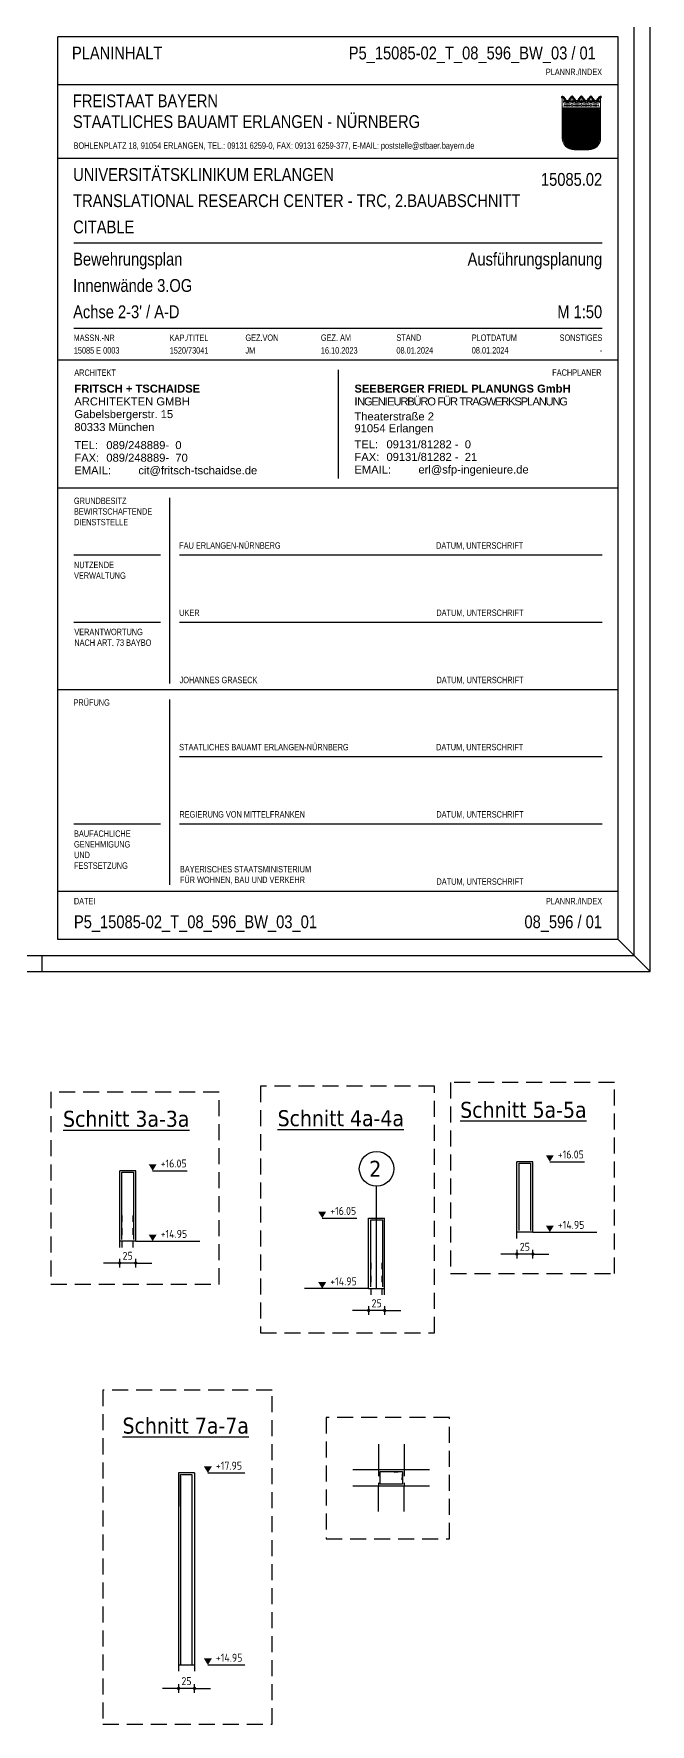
# Model space of a CAD drawing. Extents: x 0 to 76.6, y -11.8 to 29.7.
# Drawn here: x 49.82 to 59.45, y -11.76 to 14.65 of the extents above; entities that cross this region are included whole.
import ezdxf
from ezdxf.enums import TextEntityAlignment as Align

# ---------------------------------------------------------------- set-up
doc = ezdxf.new("R2010")
doc.units = 0
doc.header["$LTSCALE"] = 0.5
doc.header["$PDMODE"] = 35
doc.header["$PDSIZE"] = 0.15
for name, pattern in [('AUSGEZOGEN', [1000.01, 1000, 0.01]), ('HIDDEN2', [0.187, 0.125, -0.062]), ('STRICHLINIE', [0.75, 0.5, -0.25])]:
    doc.linetypes.add(name, pattern=pattern)
for name, color, linetype in [('40 A Plankopf Text F+T', 7, 'Continuous'), ('ACHSEN', 7, 'Continuous'), ('AFU', 7, 'Continuous'), ('BET-ANS', 7, 'Continuous'), ('BETON', 7, 'Continuous'), ('DETAIL', 7, 'Continuous'), ('DRUEBER', 7, 'Continuous'), ('HILFE', 7, 'Continuous'), ('koten', 7, 'Continuous'), ('MASSE', 7, 'Continuous'), ('OBJEKT', 7, 'Continuous'), ('RAHMEN', 7, 'Continuous'), ('RND', 7, 'Continuous'), ('SFP_Achsen', 7, 'Continuous'), ('TEXT', 7, 'Continuous')]:
    doc.layers.add(name, color=color, linetype=linetype)
doc.layers.add('NOPLOT', color=7, linetype='Continuous', plot=False)
doc.styles.add('ERSTELLTER_STIL_3', font='arial.ttf')
doc.styles.add('ERSTELLTER_STIL_4', font='arialbd.ttf')
doc.styles.add('helv', font='tahoma.ttf')
doc.styles.add('plankopf_ArialN', font='ARIALN.TTF')
doc.styles.add('txt', font='isocp.shx')
doc.linetypes.add('AFU_50K', pattern='A,0.15,["/",Standard,S=0.2,R=0,X=-0.01,Y=-0.1],0.07,["/",Standard,S=0.2,R=0,X=-0.01,Y=-0.1],0.15', length=0.37)
doc.dimstyles.new('DOT_I', dxfattribs={"dimscale": 0.5, "dimtxt": 0.25, "dimasz": 0.25, "dimexe": 0.1, "dimexo": 0.3, "dimgap": 0.1, "dimtad": 1, "dimdec": 3, "dimzin": 3, "dimtxsty": 'txt', "dimblk": 'DOT', "dimblk1": 'DOT', "dimblk2": 'DOT', "dimsah": 1, "dimcen": 0.1, "dimse1": 1, "dimse2": 1, "dimazin": 0, "dimtfac": 1, "dimtdec": 4, "dimtix": 1, "dimtmove": 2, "dimatfit": 3, "dimfxl": 0, "dimtvp": 1, "dimtolj": 1, "dimtzin": 0, "dimarcsym": 0})
pattern_1 = [(0, (-322.07857, -163.97815), (8e-17, 0.254), [])]

# ---------------------------------------------------------------- blocks, each defined once
blk = doc.blocks.new('Bundeslandwappen')
at = {"lineweight": 9, "true_color": 0xffffff}
for points in [[(-5.75, 16.5), (-5.98, 16.5), (-5.98, 16.29), (-5.75, 16.29)], [(-2.82, 16.5), (-3.05, 16.5), (-3.05, 16.29), (-2.82, 16.29)], [(0.11, 16.5), (-0.11, 16.5), (-0.11, 16.29), (0.11, 16.29)], [(3.05, 16.5), (2.82, 16.5), (2.82, 16.29), (3.05, 16.29)], [(5.98, 16.5), (5.75, 16.5), (5.75, 16.29), (5.98, 16.29)], [(-5.09, 15.68), (-5.31, 15.68), (-5.31, 15.47), (-5.09, 15.47)], [(-3.49, 15.68), (-3.71, 15.68), (-3.71, 15.47), (-3.49, 15.47)], [(-2.15, 15.68), (-2.38, 15.68), (-2.38, 15.47), (-2.15, 15.47)], [(-0.56, 15.68), (-0.78, 15.68), (-0.78, 15.47), (-0.56, 15.47)], [(0.78, 15.68), (0.56, 15.68), (0.56, 15.47), (0.78, 15.47)], [(2.38, 15.68), (2.15, 15.68), (2.15, 15.47), (2.38, 15.47)], [(3.71, 15.68), (3.49, 15.68), (3.49, 15.47), (3.71, 15.47)], [(5.31, 15.68), (5.09, 15.68), (5.09, 15.47), (5.31, 15.47)]]:
    blk.add_hatch(color=7, dxfattribs=at).paths.add_polyline_path(points)
at = {"true_color": 0xffffff}
for points in [[(-5.34, 12.59), (-5.7, 12.59), (-5.7, 12.19), (-5.07, 11.96)], [(-1.42, 10.67), (-5.07, 11.96), (-3.57, 8.42), (0.08, 7.13)], [(0.86, 12.59), (-2.24, 12.59), (-1.42, 10.67), (2.23, 9.38)], [(3.96, 12.59), (1.66, 12.59), (4.37, 11.63)], [(5.7, 11.16), (4.37, 11.63), (5.7, 8.5)], [(-3.57, 8.42), (-5.7, 9.18), (-5.7, 6.17), (-2.07, 4.88)], [(-5.7, 6.14), (-5.7, 3.7, 0.041392), (-5.65, 3.14), (-4.21, 2.63)], [(3.73, 5.84), (0.08, 7.13), (1.58, 3.59), (5.23, 2.29)], [(5.7, 8.15), (2.23, 9.38), (3.73, 5.84), (5.7, 5.14)], [(-0.56, 1.34), (-4.21, 2.63), (-3.29, 0.45, 0.073774), (-2.3, 0.3), (-0.12, 0.3)], [(1.58, 3.59), (-2.07, 4.88), (-0.56, 1.34), (2.36, 0.3, 0.043654), (2.95, 0.36)]]:
    blk.add_hatch(color=7, dxfattribs=at).paths.add_polyline_path(points)
at = {"lineweight": 9}
h = blk.add_hatch(dxfattribs=at)
h.set_pattern_fill('ANSI31', color=256, scale=0.08, angle=315, style=0)
h.set_pattern_definition(pattern_1)
h.paths.add_polyline_path([(-5.07, 11.96), (-5.7, 12.19), (-5.7, 9.18), (-3.57, 8.42)])
h = blk.add_hatch(dxfattribs=at)
h.set_pattern_fill('ANSI31', color=256, scale=0.08, angle=315, style=0)
h.set_pattern_definition(pattern_1)
h.paths.add_polyline_path([(-2.24, 12.59), (-5.34, 12.59), (-5.07, 11.96), (-1.42, 10.67)])
h = blk.add_hatch(dxfattribs=at)
h.set_pattern_fill('ANSI31', color=256, scale=0.08, angle=315, style=0)
h.set_pattern_definition(pattern_1)
h.paths.add_polyline_path([(2.23, 9.38), (-1.42, 10.67), (0.08, 7.13), (3.73, 5.84)])
h = blk.add_hatch(dxfattribs=at)
h.set_pattern_fill('ANSI31', color=256, scale=0.08, angle=315, style=0)
h.set_pattern_definition(pattern_1)
h.paths.add_polyline_path([(4.37, 11.63), (1.66, 12.59), (0.86, 12.59), (2.23, 9.38), (5.7, 8.15), (5.7, 8.5)])
h = blk.add_hatch(dxfattribs=at)
h.set_pattern_fill('ANSI31', color=256, scale=0.08, angle=315, style=0)
h.set_pattern_definition(pattern_1)
h.paths.add_polyline_path([(5.7, 12.59), (3.96, 12.59), (4.37, 11.63), (5.7, 11.16)])
h = blk.add_hatch(dxfattribs=at)
h.set_pattern_fill('ANSI31', color=256, scale=0.08, angle=315, style=0)
h.set_pattern_definition(pattern_1)
h.paths.add_polyline_path([(-2.07, 4.88), (-5.7, 6.17), (-5.7, 6.14), (-4.21, 2.63), (-0.56, 1.34)])
h = blk.add_hatch(dxfattribs=at)
h.set_pattern_fill('ANSI31', color=256, scale=0.08, angle=315, style=0)
h.set_pattern_definition(pattern_1)
h.paths.add_polyline_path([(0.08, 7.13), (-3.57, 8.42), (-2.07, 4.88), (1.58, 3.59)])
h = blk.add_hatch(dxfattribs=at)
h.set_pattern_fill('ANSI31', color=256, scale=0.08, angle=315, style=0)
h.set_pattern_definition(pattern_1)
h.paths.add_polyline_path([(5.7, 5.14), (3.73, 5.84), (5.23, 2.29), (5.37, 2.24, 0.111178), (5.7, 3.7)])
h = blk.add_hatch(dxfattribs=at)
h.set_pattern_fill('ANSI31', color=256, scale=0.08, angle=315, style=0)
h.set_pattern_definition(pattern_1)
h.paths.add_polyline_path([(-4.21, 2.63), (-5.65, 3.14, 0.285055), (-3.29, 0.45)])
h = blk.add_hatch(dxfattribs=at)
h.set_pattern_fill('ANSI31', color=256, scale=0.08, angle=315, style=0)
h.set_pattern_definition(pattern_1)
h.paths.add_polyline_path([(-0.56, 1.34), (-0.12, 0.3), (2.3, 0.3, 0.004354), (2.36, 0.3)])
h = blk.add_hatch(dxfattribs=at)
h.set_pattern_fill('ANSI31', color=256, scale=0.08, angle=315, style=0)
h.set_pattern_definition(pattern_1)
h.paths.add_polyline_path([(5.31, 2.11), (5.23, 2.29), (1.58, 3.59), (2.95, 0.36, 0.22704)])
for p, q in [((-6, 16.1), (-6, 3.7)), ((-5.61, 16.59), (-5.62, 16.68)), ((-3.19, 16.59), (-3.18, 16.67)), ((-2.68, 16.59), (-2.69, 16.67)), ((-0.25, 16.59), (-0.24, 16.67)), ((0.25, 16.59), (0.24, 16.67)), ((2.68, 16.59), (2.69, 16.67)), ((3.19, 16.59), (3.18, 16.67)), ((5.61, 16.59), (5.62, 16.68)), ((6, 3.7), (6, 16.1)), ((-6, 13.29), (6, 13.29)), ((-6, 12.94), (6, 12.94)), ((-5.7, 12.59), (-5.7, 3.7)), ((-5.7, 12.59), (5.7, 12.59)), ((-5.7, 12.19), (5.7, 8.15)), ((-5.64, 14.97), (-5.64, 15.18)), ((-5.34, 12.59), (-0.12, 0.3)), ((-5.33, 15.19), (-5.33, 15.05)), ((-4.68, 14.54), (-5.26, 14.54)), ((-4.12, 14.54), (-3.54, 14.54)), ((-3.47, 15.19), (-3.47, 15.05)), ((-3.36, 13.9), (-2.93, 14.17)), ((-2.93, 13.63), (-3.36, 13.9)), ((-3.16, 14.97), (-3.16, 15.18)), ((-2.93, 15.58), (-2.93, 14.47)), ((-2.93, 14.17), (-2.5, 13.9)), ((-2.5, 13.9), (-2.93, 13.63)), ((-2.71, 14.97), (-2.71, 15.18)), ((-2.4, 15.19), (-2.4, 15.05)), ((-1.74, 14.54), (-2.32, 14.54)), ((-2.24, 12.59), (2.95, 0.36)), ((-1.19, 14.54), (-0.61, 14.54)), ((-0.54, 15.19), (-0.54, 15.05)), ((0, 14.17), (-0.43, 13.9)), ((-0.43, 13.9), (0, 13.63)), ((-0.22, 14.97), (-0.22, 15.18)), ((0, 15.58), (0, 14.47)), ((0.43, 13.9), (0, 14.17)), ((0, 13.63), (0.43, 13.9)), ((0.22, 14.97), (0.22, 15.18)), ((0.54, 15.19), (0.54, 15.05)), ((1.19, 14.54), (0.61, 14.54)), ((0.86, 12.59), (5.31, 2.11)), ((1.66, 12.59), (5.7, 11.16)), ((1.74, 14.54), (2.32, 14.54)), ((2.4, 15.19), (2.4, 15.05)), ((2.93, 14.17), (2.5, 13.9)), ((2.5, 13.9), (2.93, 13.63)), ((2.71, 14.97), (2.71, 15.18)), ((2.93, 15.58), (2.93, 14.47)), ((3.36, 13.9), (2.93, 14.17)), ((2.93, 13.63), (3.36, 13.9)), ((3.16, 14.97), (3.16, 15.18)), ((3.47, 15.19), (3.47, 15.05)), ((4.12, 14.54), (3.54, 14.54)), ((3.96, 12.59), (5.7, 8.5)), ((4.68, 14.54), (5.26, 14.54)), ((5.33, 15.19), (5.33, 15.05)), ((5.64, 14.97), (5.64, 15.18)), ((5.7, 3.7), (5.7, 12.59)), ((-5.7, 9.18), (5.7, 5.14)), ((-5.7, 6.17), (5.37, 2.24)), ((-5.7, 6.14), (-3.29, 0.45)), ((-5.66, 3.14), (2.36, 0.3)), ((-2.3, 0.3), (2.3, 0.3)), ((-2.3, 0), (2.3, 0))]:
    blk.add_line(p, q, dxfattribs=at)
for points in [[(-5.75, 16.29), (-5.98, 16.29), (-5.98, 16.5), (-5.75, 16.5)], [(-2.82, 16.29), (-3.05, 16.29), (-3.05, 16.5), (-2.82, 16.5)], [(0.11, 16.29), (-0.11, 16.29), (-0.11, 16.5), (0.11, 16.5)], [(3.05, 16.29), (2.82, 16.29), (2.82, 16.5), (3.05, 16.5)], [(5.75, 16.29), (5.98, 16.29), (5.98, 16.5), (5.75, 16.5)], [(-5.09, 15.47), (-5.31, 15.47), (-5.31, 15.68), (-5.09, 15.68)], [(-4.07, 13.71), (-4.83, 13.71), (-4.83, 14.1), (-4.07, 14.1)], [(-3.71, 15.47), (-3.49, 15.47), (-3.49, 15.68), (-3.71, 15.68)], [(-2.15, 15.47), (-2.38, 15.47), (-2.38, 15.68), (-2.15, 15.68)], [(-1.8, 13.71), (-1.04, 13.71), (-1.04, 14.1), (-1.8, 14.1)], [(-0.78, 15.47), (-0.56, 15.47), (-0.56, 15.68), (-0.78, 15.68)], [(0.78, 15.47), (0.56, 15.47), (0.56, 15.68), (0.78, 15.68)], [(1.8, 13.71), (1.04, 13.71), (1.04, 14.1), (1.8, 14.1)], [(2.15, 15.47), (2.38, 15.47), (2.38, 15.68), (2.15, 15.68)], [(3.71, 15.47), (3.49, 15.47), (3.49, 15.68), (3.71, 15.68)], [(4.07, 13.71), (4.83, 13.71), (4.83, 14.1), (4.07, 14.1)], [(5.09, 15.47), (5.31, 15.47), (5.31, 15.68), (5.09, 15.68)]]:
    blk.add_lwpolyline(points, close=True, dxfattribs=at)
for centre in [(-5.28, 13.9), (-3.71, 13.9), (-2.2, 13.9), (-0.68, 13.9), (0.68, 13.9), (2.2, 13.9), (3.71, 13.9), (5.28, 13.9)]:
    blk.add_circle(centre, 0.123, dxfattribs=at)
for centre, radius, start, end in [((-5.89, 16.45), 0.362, 44.6681, 253.1183), ((-5.67, 16.67), 0.05, 6.6615, 44.6681), ((-5.56, 16.59), 0.05, 186.6615, 265.6209), ((-5.42, 15.99), 0.179, 74.7883, 15.1356), ((-5.59, 16.26), 0.281, 346.0232, 85.6209), ((-5.36, 16.21), 0.05, 254.7883, 346.0232), ((-5.2, 16.05), 0.05, 93.0633, 195.1356), ((-5.19, 15.87), 0.224, 350.9542, 93.0633), ((-3.61, 15.87), 0.224, 86.9367, 189.0458), ((-3.6, 16.05), 0.05, 344.8644, 86.9367), ((-3.38, 15.99), 0.179, 164.8644, 105.2117), ((-3.21, 16.26), 0.281, 94.3791, 193.9768), ((-3.44, 16.21), 0.05, 193.9768, 285.2117), ((-3.24, 16.59), 0.05, 274.3791, 353.3385), ((-3.13, 16.67), 0.05, 155.2288, 173.3385), ((-2.93, 16.58), 0.264, 24.0166, 155.3409), ((-2.74, 16.66), 0.05, 6.6615, 24.0166), ((-2.63, 16.59), 0.05, 186.6615, 265.6209), ((-2.49, 15.99), 0.179, 74.7883, 15.1356), ((-2.65, 16.26), 0.281, 346.0232, 85.6209), ((-2.43, 16.21), 0.05, 254.7883, 346.0232), ((-2.27, 16.05), 0.05, 93.0633, 195.1356), ((-2.26, 15.87), 0.224, 350.9542, 93.0633), ((-0.67, 15.87), 0.224, 86.9367, 189.0458), ((-0.66, 16.05), 0.05, 344.8644, 86.9367), ((-0.44, 15.99), 0.179, 164.8644, 105.2117), ((-0.28, 16.26), 0.281, 94.3791, 193.9768), ((-0.5, 16.21), 0.05, 193.9768, 285.2117), ((-0.3, 16.59), 0.05, 274.3791, 353.3385), ((0, 16.58), 0.264, 24.0166, 155.3409), ((-0.19, 16.67), 0.05, 155.2288, 173.3385), ((0.19, 16.66), 0.05, 6.6615, 24.0166), ((0.3, 16.59), 0.05, 186.6615, 265.6209), ((0.44, 15.99), 0.179, 74.7883, 15.1356), ((0.28, 16.26), 0.281, 346.0232, 85.6209), ((0.5, 16.21), 0.05, 254.7883, 346.0232), ((0.66, 16.05), 0.05, 93.0633, 195.1356), ((0.67, 15.87), 0.224, 350.9542, 93.0633), ((2.26, 15.87), 0.224, 86.9367, 189.0458), ((2.27, 16.05), 0.05, 344.8644, 86.9367), ((2.49, 15.99), 0.179, 164.8644, 105.2117), ((2.65, 16.26), 0.281, 94.3791, 193.9768), ((2.43, 16.21), 0.05, 193.9768, 285.2117), ((2.63, 16.59), 0.05, 274.3791, 353.3385), ((2.93, 16.58), 0.264, 24.0166, 155.3409), ((2.74, 16.67), 0.05, 155.2288, 173.3385), ((3.13, 16.66), 0.05, 6.6615, 24.0166), ((3.24, 16.59), 0.05, 186.6615, 265.6209), ((3.38, 15.99), 0.179, 74.7883, 15.1356), ((3.21, 16.26), 0.281, 346.0232, 85.6209), ((3.44, 16.21), 0.05, 254.7883, 346.0232), ((3.6, 16.05), 0.05, 93.0633, 195.1356), ((3.61, 15.87), 0.224, 350.9542, 93.0633), ((5.19, 15.87), 0.224, 86.9367, 189.0458), ((5.2, 16.05), 0.05, 344.8644, 86.9367), ((5.42, 15.99), 0.179, 164.8644, 105.2117), ((5.59, 16.26), 0.281, 94.3791, 193.9768), ((5.36, 16.21), 0.05, 193.9768, 285.2117), ((5.56, 16.59), 0.05, 274.3791, 353.3385), ((5.67, 16.67), 0.05, 135.3319, 173.3385), ((5.89, 16.45), 0.362, 286.8817, 135.3319), ((-5.49, 15.18), 0.157, 3.2756, 179.5521), ((-5.19, 14.99), 0.453, 182.8328, 261.3043), ((-5.26, 15.23), 0.191, 249.6358, 3.0857), ((-5.02, 15.24), 0.05, 82.9467, 183.0857), ((-4.99, 15.54), 0.249, 262.9467, 77.8855), ((-4.92, 15.83), 0.05, 170.9542, 257.8855), ((-4.62, 14.89), 0.224, 71.4, 0), ((-4.71, 14.85), 0.312, 275.9649, 353.9773), ((-4.4, 15.24), 0.208, 317.0775, 222.9225), ((-4.18, 14.89), 0.224, 180, 108.6), ((-4.09, 14.85), 0.312, 186.0227, 264.0351), ((-3.81, 15.54), 0.249, 102.1145, 277.0533), ((-3.88, 15.83), 0.05, 282.1145, 9.0458), ((-3.78, 15.24), 0.05, 356.9143, 97.0533), ((-3.54, 15.23), 0.191, 176.9143, 290.3642), ((-3.61, 14.99), 0.453, 278.6957, 357.1672), ((-3.31, 15.18), 0.157, 0.4479, 176.7244), ((-2.55, 15.18), 0.157, 3.2756, 179.5521), ((-2.26, 14.99), 0.453, 182.8328, 261.3043), ((-2.33, 15.23), 0.191, 249.6358, 3.0857), ((-2.09, 15.24), 0.05, 82.9467, 183.0857), ((-2.05, 15.54), 0.249, 262.9467, 77.8855), ((-1.99, 15.83), 0.05, 170.9542, 257.8855), ((-1.69, 14.89), 0.224, 71.4, 0), ((-1.78, 14.85), 0.312, 275.9649, 353.9773), ((-1.47, 15.24), 0.208, 317.0775, 222.9225), ((-1.24, 14.89), 0.224, 180, 108.6), ((-1.16, 14.85), 0.312, 186.0227, 264.0351), ((-0.88, 15.54), 0.249, 102.1145, 277.0533), ((-0.94, 15.83), 0.05, 282.1145, 9.0458), ((-0.84, 15.24), 0.05, 356.9143, 97.0533), ((-0.6, 15.23), 0.191, 176.9143, 290.3642), ((-0.68, 14.99), 0.453, 278.6957, 357.1672), ((-0.38, 15.18), 0.157, 0.4479, 176.7244), ((0.38, 15.18), 0.157, 3.2756, 179.5521), ((0.68, 14.99), 0.453, 182.8328, 261.3043), ((0.6, 15.23), 0.191, 249.6358, 3.0857), ((0.84, 15.24), 0.05, 82.9467, 183.0857), ((0.88, 15.54), 0.249, 262.9467, 77.8855), ((0.94, 15.83), 0.05, 170.9542, 257.8855), ((1.24, 14.89), 0.224, 71.4, 0), ((1.16, 14.85), 0.312, 275.9649, 353.9773), ((1.47, 15.24), 0.208, 317.0775, 222.9225), ((1.69, 14.89), 0.224, 180, 108.6), ((1.78, 14.85), 0.312, 186.0227, 264.0351), ((2.05, 15.54), 0.249, 102.1145, 277.0533), ((1.99, 15.83), 0.05, 282.1145, 9.0458), ((2.09, 15.24), 0.05, 356.9143, 97.0533), ((2.33, 15.23), 0.191, 176.9143, 290.3642), ((2.26, 14.99), 0.453, 278.6957, 357.1672), ((2.55, 15.18), 0.157, 0.4479, 176.7244), ((3.31, 15.18), 0.157, 3.2756, 179.5521), ((3.61, 14.99), 0.453, 182.8328, 261.3043), ((3.54, 15.23), 0.191, 249.6358, 3.0857), ((3.78, 15.24), 0.05, 82.9467, 183.0857), ((3.81, 15.54), 0.249, 262.9467, 77.8855), ((3.88, 15.83), 0.05, 170.9542, 257.8855), ((4.18, 14.89), 0.224, 71.4, 0), ((4.09, 14.85), 0.312, 275.9649, 353.9773), ((4.4, 15.24), 0.208, 317.0775, 222.9225), ((4.62, 14.89), 0.224, 180, 108.6), ((4.71, 14.85), 0.312, 186.0227, 264.0351), ((4.99, 15.54), 0.249, 102.1145, 277.0533), ((4.92, 15.83), 0.05, 282.1145, 9.0458), ((5.02, 15.24), 0.05, 356.9143, 97.0533), ((5.26, 15.23), 0.191, 176.9143, 290.3642), ((5.19, 14.99), 0.453, 278.6957, 357.1672), ((5.49, 15.18), 0.157, 0.4479, 176.7244), ((-2.3, 3.7), 3.7, 180, 270), ((-2.3, 3.7), 3.4, 180, 270), ((2.3, 3.7), 3.7, 270, 0), ((2.3, 3.7), 3.4, 270, 0)]:
    blk.add_arc(centre, radius, start, end, dxfattribs=at)
blk = doc.blocks.new('Plankopf_PU')
for p, q in [((-18.5, 25.4), (-18.5, 27.7)), ((-1, 27.7), (-18.5, 27.7)), ((-1, 27.7), (-18.5, 27.7)), ((-1, 25.4), (-1, 27.7)), ((-1, 25.4), (-18.5, 25.4)), ((-1, 25.4), (-18.5, 25.4)), ((-18.5, 19.1), (-18.5, 25.4)), ((-1, 19.1), (-1, 25.4)), ((-1.5, 22.75), (-18, 22.75)), ((-18, 20.1), (-1.5, 20.1)), ((-18.5, 15.1), (-18.5, 19.1)), ((-1, 19.1), (-18.5, 19.1)), ((-1, 15.1), (-1, 19.1)), ((-9.75, 18.8), (-9.75, 15.4)), ((-1, 15.1), (-18.5, 15.1)), ((-1, 15.1), (-18.5, 15.1)), ((-18.5, 8.8), (-18.5, 15.1)), ((-15, 9), (-15, 14.8)), ((-1, 8.8), (-1, 15.1)), ((-15.3, 13), (-18, 13)), ((-1.5, 13), (-14.7, 13)), ((-15.3, 10.9), (-18, 10.9)), ((-1.5, 10.9), (-14.7, 10.9)), ((-18.5, 2.5), (-18.5, 8.8)), ((-1, 8.8), (-18.5, 8.8)), ((-15, 2.7), (-15, 8.5)), ((-1, 2.5), (-1, 8.8)), ((-1.5, 6.7), (-14.7, 6.7)), ((-15.3, 4.6), (-18, 4.6)), ((-1.5, 4.6), (-14.7, 4.6)), ((-1, 2.5), (-18.5, 2.5)), ((-18.5, 1), (-18.5, 2.5)), ((-1, 2.5), (-18.5, 2.5)), ((-1, 1), (-1, 2.5)), ((-1, 1), (-18.5, 1))]:
    blk.add_line(p, q)
at = {"xscale": 0.1, "yscale": 0.1, "zscale": 0.1}
blk.add_blockref('Bundeslandwappen', (-2.148, 25.669), dxfattribs=at)
at = {"linetype": 'AUSGEZOGEN', "lineweight": 35, "style": 'plankopf_ArialN'}
for s, height, p in [('FREISTAAT BAYERN', 0.4, (-18.032, 27.401)), ('PRÜFUNG', 0.2, (-18.013, 8.5))]:
    blk.add_text(s, height=height, dxfattribs=at).set_placement(p, align=Align.TOP_LEFT)
blk.add_text('STAATLICHES BAUAMT ERLANGEN - NÜRNBERG', height=0.4, dxfattribs=at).set_placement((-18.032, 26.552), align=Align.MIDDLE_LEFT)
at = {"style": 'plankopf_ArialN'}
for s, p in [('BOHLENPLATZ 18, 91054 ERLANGEN, TEL.: 09131 6259-0, FAX: 09131 6259-377, E-MAIL: poststelle@stbaer.bayern.de', (-18.012, 25.702)), ('MASSN.-NR', (-18.011, 19.698)), ('KAP./TITEL', (-15.01, 19.698)), ('GEZ.VON', (-12.644, 19.7)), ('GEZ. AM', (-10.286, 19.7)), ('STAND', (-7.927, 19.702)), ('PLOTDATUM', (-5.574, 19.7)), ('FAU ERLANGEN-NÜRNBERG', (-14.712, 13.207)), ('DATUM, UNTERSCHRIFT', (-6.687, 13.207)), ('UKER', (-14.712, 11.107)), ('DATUM, UNTERSCHRIFT', (-6.68, 11.106)), ('JOHANNES GRASECK', (-14.7, 9.005)), ('DATUM, UNTERSCHRIFT', (-6.675, 9.005)), ('STAATLICHES BAUAMT ERLANGEN-NÜRNBERG', (-14.712, 6.907)), ('DATUM, UNTERSCHRIFT', (-6.687, 6.907)), ('REGIERUNG VON MITTELFRANKEN', (-14.705, 4.806)), ('DATUM, UNTERSCHRIFT', (-6.68, 4.806)), ('DATUM, UNTERSCHRIFT', (-6.675, 2.705)), ('DATEI', (-18.002, 2.095))]:
    blk.add_text(s, height=0.2, dxfattribs=at).set_placement(p)
for s, p in [('SONSTIGES', (-1.493, 19.7)), ('PLANNR./INDEX', (-1.501, 2.095))]:
    blk.add_text(s, height=0.2, dxfattribs=at).set_placement(p, align=Align.RIGHT)
at = {"linetype": 'AUSGEZOGEN', "lineweight": 35, "style": 'plankopf_ArialN'}
blk.add_text('ARCHITEKT', height=0.2, dxfattribs=at).set_placement((-17.989, 18.607))
blk.add_text('FACHPLANER', height=0.2, dxfattribs=at).set_placement((-1.52, 18.611), align=Align.RIGHT)
at = {"insert": (-5.574, 19.303), "char_height": 0.2, "attachment_point": 7, "style": 'plankopf_ArialN'}
blk.add_mtext('08.01.2024', dxfattribs=at)
at = {"char_height": 0.2, "attachment_point": 1, "style": 'plankopf_ArialN'}
for s, insert, width in [('GRUNDBESITZ\\PBEWIRTSCHAFTENDE DIENSTSTELLE', (-18, 14.804), 2.5), ('NUTZENDE^JVERWALTUNG', (-17.998, 12.8), 2.69843), ('VERANTWORTUNG  NACH ART. 73 BAYBO', (-17.988, 10.705), 2.68768), ('BAUFACHLICHE GENEHMIGUNG UND FESTSETZUNG', (-17.998, 4.404), 2.2311), ('BAYERISCHES STAATSMINISTERIUM ^JFÜR WOHNEN, BAU UND VERKEHR', (-14.689, 3.294), 9.29412)]:
    blk.add_mtext(s, dxfattribs=dict(at, insert=insert, width=width))
at = {"style": 'plankopf_ArialN'}
for tag, p in [('PROJEKTBEZEICHNUNGZ1', (-18.025, 24.578)), ('PROJEKTBEZEICHNUNGZ2', (-18.025, 23.761)), ('PROJEKTBEZEICHNUNGZ3', (-18.025, 22.941))]:
    blk.add_attdef(tag, text='', height=0.4, dxfattribs=at).set_placement(p, align=Align.BOTTOM_LEFT)
for tag, p in [('GEB.-NR', (-1.5, 24.946)), ('0.000X', (-1.507, 1.749))]:
    blk.add_attdef(tag, text='', height=0.4, dxfattribs=at).set_placement(p, align=Align.TOP_RIGHT)
for tag, p, height in [('PLANINHALTZ1', (-18.025, 22.055), 0.4), ('PLANINHALTZ2', (-18.025, 21.232), 0.4), ('PLANINHALTZ3', (-18.025, 20.409), 0.4), ('MASSN.-NR', (-18.005, 19.303), 0.2), ('KAPITEL/TITEL', (-15.01, 19.303), 0.2), ('GEZ_VON', (-12.644, 19.303), 0.2), ('GEZ_AM', (-10.286, 19.303), 0.2), ('STAND', (-7.927, 19.303), 0.2)]:
    blk.add_attdef(tag, p, '', height=height, dxfattribs=at)
for tag, height, p in [('PLANUNGSPHASE', 0.4, (-1.5, 22.055)), ('PROJEKTKATEGORIE', 0.4, (-1.5, 21.232)), ('MAßSTAB', 0.4, (-1.5, 20.409)), ('SONSTIGES', 0.2, (-1.5, 19.303))]:
    blk.add_attdef(tag, text='', height=height, dxfattribs=at).set_placement(p, align=Align.RIGHT)
at = {"layer": '40 A Plankopf Text F+T', "color": 7, "linetype": 'Continuous', "lineweight": 13, "char_height": 0.25, "attachment_point": 7}
for s, insert, style in [('\\A1;FRITSCH + TSCHAIDSE ', (-17.988, 18.081), 'ERSTELLTER_STIL_4'), ('\\A1;SEEBERGER FRIEDL PLANUNGS GmbH', (-9.238, 18.081), 'ERSTELLTER_STIL_4'), ('\\A1;{\\T0.8;INGENIEURBÜRO FÜR TRAGWERKSPLANUNG}', (-9.238, 17.68), 'ERSTELLTER_STIL_3'), ('\\A1;ARCHITEKTEN GMBH', (-17.988, 17.68), 'ERSTELLTER_STIL_3'), ('\\A1;Gabelsbergerstr. 15', (-17.988, 17.212), 'ERSTELLTER_STIL_3'), ('\\A1;Theaterstraße 2', (-9.238, 17.212), 'ERSTELLTER_STIL_3'), ('\\A1;80333 München', (-17.988, 16.879), 'ERSTELLTER_STIL_3'), ('\\A1;91054 Erlangen', (-9.238, 16.771), 'ERSTELLTER_STIL_3')]:
    blk.add_mtext(s, dxfattribs=dict(at, insert=insert, style=style))
at = {"layer": '40 A Plankopf Text F+T', "color": 7, "linetype": 'Continuous', "lineweight": 13, "char_height": 0.25, "attachment_point": 7, "line_spacing_factor": 0.945293, "style": 'ERSTELLTER_STIL_3'}
for s, insert in [('\\A1;TEL: ^I089/248889-  0\\PFAX: ^I089/248889-  70\\PEMAIL: ^Icit@fritsch-tschaidse.de', (-17.988, 15.481)), ('\\A1;TEL: ^I09131/81282 -  0\\PFAX: ^I09131/81282 -  21\\PEMAIL: ^Ierl@sfp-ingenieure.de', (-9.238, 15.481))]:
    blk.add_mtext(s, dxfattribs=dict(at, insert=insert))
blk = doc.blocks.new('DOT')
at = {"layer": 'MASSE', "color": 7, "linetype": 'Continuous'}
for p, q in [((0, 0), (-1, 0)), ((0, 0.54), (0, -0.54))]:
    blk.add_line(p, q, dxfattribs=at)
at = {"layer": 'MASSE', "color": 7, "linetype": 'Continuous', "const_width": 0.2}
blk.add_lwpolyline([(-0.1, 0, 1), (0.1, 0, 1)], format="xyb", close=True, dxfattribs=at)
blk = doc.blocks.new('*D28')
at = {"layer": 'Defpoints', "color": 0, "linetype": 'AUSGEZOGEN', "transparency": 16777216}
for p in [(55.053, -5.298), (55.053, -5.298), (55.303, -5.298)]:
    blk.add_point(p, dxfattribs=at)
at = {"layer": 'MASSE', "color": 0, "linetype": 'AUSGEZOGEN', "lineweight": -2, "transparency": 16777216}
for p, q in [((54.928, -5.298), (54.803, -5.298)), ((55.303, -5.298), (55.053, -5.298)), ((55.428, -5.298), (55.553, -5.298))]:
    blk.add_line(p, q, dxfattribs=at)
at = {"layer": 'MASSE', "color": 0, "linetype": 'AUSGEZOGEN', "lineweight": -2, "transparency": 16777216, "xscale": 0.125, "yscale": 0.125, "zscale": 0.125}
blk.add_blockref('DOT', (55.053, -5.298), dxfattribs=at)
at = {"layer": 'MASSE', "color": 0, "linetype": 'AUSGEZOGEN', "lineweight": -2, "transparency": 16777216, "xscale": 0.125, "yscale": 0.125, "zscale": 0.125, "rotation": 180}
blk.add_blockref('DOT', (55.303, -5.298), dxfattribs=at)
at = {"layer": 'MASSE', "color": 0, "linetype": 'AUSGEZOGEN', "transparency": 16777216, "insert": (55.178, -5.185), "char_height": 0.125, "attachment_point": 5, "style": 'txt'}
blk.add_mtext('\\A1;25', dxfattribs=at)
blk = doc.blocks.new('okrd_o')
at = {"layer": 'koten', "color": 7, "linetype": 'Continuous'}
blk.add_solid([(-0.125, 0.202), (0.125, 0.202), (0, 0)], dxfattribs=at)
at = {"layer": 'koten', "style": 'txt'}
blk.add_attdef('OKRD', (0.25, 0.1), '', height=0.25, dxfattribs=at)
blk = doc.blocks.new('*D29')
at = {"layer": 'Defpoints', "color": 0, "linetype": 'AUSGEZOGEN', "transparency": 16777216}
for p in [(57.368, -4.416), (57.368, -4.416), (57.618, -4.416)]:
    blk.add_point(p, dxfattribs=at)
at = {"layer": 'MASSE', "color": 0, "linetype": 'AUSGEZOGEN', "lineweight": -2, "transparency": 16777216}
for p, q in [((57.243, -4.416), (57.118, -4.416)), ((57.618, -4.416), (57.368, -4.416)), ((57.743, -4.416), (57.868, -4.416))]:
    blk.add_line(p, q, dxfattribs=at)
at = {"layer": 'MASSE', "color": 0, "linetype": 'AUSGEZOGEN', "lineweight": -2, "transparency": 16777216, "xscale": 0.125, "yscale": 0.125, "zscale": 0.125}
blk.add_blockref('DOT', (57.368, -4.416), dxfattribs=at)
at = {"layer": 'MASSE', "color": 0, "linetype": 'AUSGEZOGEN', "lineweight": -2, "transparency": 16777216, "xscale": 0.125, "yscale": 0.125, "zscale": 0.125, "rotation": 180}
blk.add_blockref('DOT', (57.618, -4.416), dxfattribs=at)
at = {"layer": 'MASSE', "color": 0, "linetype": 'AUSGEZOGEN', "transparency": 16777216, "insert": (57.493, -4.303), "char_height": 0.125, "attachment_point": 5, "style": 'txt'}
blk.add_mtext('\\A1;25', dxfattribs=at)
blk = doc.blocks.new('*D30')
at = {"layer": 'Defpoints', "color": 0, "linetype": 'AUSGEZOGEN', "transparency": 16777216}
for p in [(51.164, -4.557), (51.164, -4.557), (51.414, -4.557)]:
    blk.add_point(p, dxfattribs=at)
at = {"layer": 'MASSE', "color": 0, "linetype": 'AUSGEZOGEN', "lineweight": -2, "transparency": 16777216}
for p, q in [((51.039, -4.557), (50.914, -4.557)), ((51.414, -4.557), (51.164, -4.557)), ((51.539, -4.557), (51.664, -4.557))]:
    blk.add_line(p, q, dxfattribs=at)
at = {"layer": 'MASSE', "color": 0, "linetype": 'AUSGEZOGEN', "lineweight": -2, "transparency": 16777216, "xscale": 0.125, "yscale": 0.125, "zscale": 0.125}
blk.add_blockref('DOT', (51.164, -4.557), dxfattribs=at)
at = {"layer": 'MASSE', "color": 0, "linetype": 'AUSGEZOGEN', "lineweight": -2, "transparency": 16777216, "xscale": 0.125, "yscale": 0.125, "zscale": 0.125, "rotation": 180}
blk.add_blockref('DOT', (51.414, -4.557), dxfattribs=at)
at = {"layer": 'MASSE', "color": 0, "linetype": 'AUSGEZOGEN', "transparency": 16777216, "insert": (51.289, -4.444), "char_height": 0.125, "attachment_point": 5, "style": 'txt'}
blk.add_mtext('\\A1;25', dxfattribs=at)
blk = doc.blocks.new('*D31')
at = {"layer": 'Defpoints', "color": 0, "linetype": 'AUSGEZOGEN', "transparency": 16777216}
for p in [(52.083, -11.202), (52.083, -11.202), (52.333, -11.202)]:
    blk.add_point(p, dxfattribs=at)
at = {"layer": 'MASSE', "color": 0, "linetype": 'AUSGEZOGEN', "lineweight": -2, "transparency": 16777216}
for p, q in [((51.958, -11.202), (51.833, -11.202)), ((52.333, -11.202), (52.083, -11.202)), ((52.458, -11.202), (52.583, -11.202))]:
    blk.add_line(p, q, dxfattribs=at)
at = {"layer": 'MASSE', "color": 0, "linetype": 'AUSGEZOGEN', "lineweight": -2, "transparency": 16777216, "xscale": 0.125, "yscale": 0.125, "zscale": 0.125}
blk.add_blockref('DOT', (52.083, -11.202), dxfattribs=at)
at = {"layer": 'MASSE', "color": 0, "linetype": 'AUSGEZOGEN', "lineweight": -2, "transparency": 16777216, "xscale": 0.125, "yscale": 0.125, "zscale": 0.125, "rotation": 180}
blk.add_blockref('DOT', (52.333, -11.202), dxfattribs=at)
at = {"layer": 'MASSE', "color": 0, "linetype": 'AUSGEZOGEN', "transparency": 16777216, "insert": (52.208, -11.089), "char_height": 0.125, "attachment_point": 5, "style": 'txt'}
blk.add_mtext('\\A1;25', dxfattribs=at)
blk = doc.blocks.new('A1-35-0')
at = {"layer": 'RAHMEN'}
for p, q in [((118.9, 0), (118.9, 59.4)), ((0, 0), (118.9, 0))]:
    blk.add_line(p, q, dxfattribs=at)
at = {"layer": 'RAHMEN', "color": 5}
for p, q in [((118.4, 0.5), (118.4, 58.9)), ((2, 0.5), (118.4, 0.5))]:
    blk.add_line(p, q, dxfattribs=at)
at = {"layer": 'RAHMEN', "color": 7}
blk.add_line((99.9, 0.5), (99.9, 0), dxfattribs=at)

msp = doc.modelspace()

# ---------------------------------------------------------------- linework, layer by layer
for p, q in [((58.95, 14.6), (50.2, 14.6)), ((50.2, 13.85), (50.2, 14.6)), ((58.95, 13.85), (58.95, 14.6))]:
    msp.add_line(p, q)
at = {"layer": 'ACHSEN', "color": 140, "linetype": 'AUSGEZOGEN'}
msp.add_line((55.1776, -4.9551), (55.1776, -3.3551), dxfattribs=at)
at = {"layer": 'AFU', "color": 8, "linetype": 'AFU_50K'}
for p, q in [((51.4144, -4.2141), (51.1644, -4.2141)), ((57.6179, -4.0732), (57.3679, -4.0732)), ((55.0526, -4.9551), (55.3026, -4.9551)), ((52.0827, -10.8355), (52.3327, -10.8355))]:
    msp.add_line(p, q, dxfattribs=at)
at = {"layer": 'BETON', "color": 6, "linetype": 'AUSGEZOGEN'}
for p, q in [((51.1644, -4.3141), (51.1644, -3.1141)), ((51.4144, -3.1141), (51.1644, -3.1141)), ((51.4144, -4.2141), (51.4144, -3.1141)), ((57.3679, -4.1732), (57.3679, -2.9732)), ((57.6179, -2.9732), (57.3679, -2.9732)), ((57.6179, -4.0732), (57.6179, -2.9732)), ((55.0526, -4.9551), (55.0526, -3.8551)), ((55.0526, -3.8551), (55.3026, -3.8551)), ((55.3026, -5.0551), (55.3026, -3.8551)), ((51.4144, -4.2141), (52.4144, -4.2141)), ((57.6179, -4.0732), (58.6179, -4.0732)), ((55.0526, -4.9551), (54.0526, -4.9551)), ((52.0827, -7.8355), (52.0827, -10.9355)), ((52.3327, -7.8355), (52.0827, -7.8355)), ((52.3327, -7.8355), (52.3327, -10.9355))]:
    msp.add_line(p, q, dxfattribs=at)
at = {"layer": 'BETON', "color": 6, "linetype": 'AUSGEZOGEN', "lineweight": -2}
for p, q in [((56.0058, -7.7882), (54.8058, -7.7882)), ((54.8058, -8.0382), (56.0058, -8.0382))]:
    msp.add_line(p, q, dxfattribs=at)
at = {"layer": 'DETAIL', "color": 102, "linetype": 'STRICHLINIE'}
for points in [[(53.3639, -1.796), (53.3639, -5.6497), (56.0807, -5.6497), (56.0807, -1.796)], [(56.3315, -1.737), (56.3315, -4.7205), (58.8902, -4.7205), (58.8902, -1.737)], [(50.088, -1.8897), (50.088, -4.8892), (52.7171, -4.8892), (52.7171, -1.8897)], [(50.9014, -6.5454), (50.9014, -11.7614), (53.5465, -11.7614), (53.5465, -6.5454)], [(54.3874, -6.9692), (54.3874, -8.864), (56.3133, -8.864), (56.3133, -6.9692)]]:
    msp.add_lwpolyline(points, close=True, dxfattribs=at)
at = {"layer": 'DRUEBER', "color": 7, "linetype": 'HIDDEN2'}
for p, q in [((55.2058, -7.7882), (55.2058, -8.0382)), ((55.6058, -7.7882), (55.6058, -8.0382))]:
    msp.add_line(p, q, dxfattribs=at)
at = {"layer": 'HILFE', "color": 102, "linetype": 'AUSGEZOGEN'}
for p, q in [((51.6793, -3.1141), (52.2197, -3.1141)), ((57.8828, -2.9732), (58.4232, -2.9732)), ((54.3277, -3.8551), (54.8681, -3.8551)), ((52.5417, -7.8355), (53.1183, -7.8355)), ((52.5417, -10.8355), (53.1183, -10.8355))]:
    msp.add_line(p, q, dxfattribs=at)
at = {"layer": 'NOPLOT', "color": 191, "linetype": 'AUSGEZOGEN'}
msp.add_line((58.95, 0.5), (59.45, 0), dxfattribs=at)
at = {"layer": 'OBJEKT', "color": 7, "linetype": 'AUSGEZOGEN'}
for p, q in [((55.2058, -7.3882), (55.2058, -7.7882)), ((55.6058, -7.3882), (55.6058, -7.7882)), ((55.2058, -8.4382), (55.2058, -8.0382)), ((55.6058, -8.4382), (55.6058, -8.0382))]:
    msp.add_line(p, q, dxfattribs=at)
at = {"layer": 'RND', "color": 1, "linetype": 'AUSGEZOGEN'}
for points in [[(51.1994, -4.1891), (51.1994, -3.1391), (51.3794, -3.1391), (51.3794, -4.1891)], [(57.4029, -4.0482), (57.4029, -2.9982), (57.5829, -2.9982), (57.5829, -4.0482)], [(55.0876, -4.9301), (55.0876, -3.8801), (55.2676, -3.8801), (55.2676, -4.9301)], [(52.1127, -8.3605), (52.1127, -7.8605), (52.2927, -7.8605), (52.2927, -8.3605)], [(52.1177, -10.8355), (52.1177, -7.8855)], [(52.2977, -10.8355), (52.2977, -7.8855)], [(55.4513, -7.8245), (55.5808, -7.8132), (55.5808, -8.0132), (55.2308, -8.0132), (55.2308, -7.8132), (55.5808, -7.8132), (55.5695, -7.9427)]]:
    msp.add_lwpolyline(points, dxfattribs=at)
at = {"layer": 'RND', "color": 1, "linetype": 'HIDDEN2'}
for points in [[(51.2044, -4.3141), (51.2044, -3.7641)], [(51.3744, -4.3141), (51.3744, -3.7641)], [(55.0926, -5.0551), (55.0926, -4.5051)], [(55.2626, -5.0551), (55.2626, -4.5051)]]:
    msp.add_lwpolyline(points, dxfattribs=at)
at = {"layer": 'SFP_Achsen', "color": 7, "linetype": 'AUSGEZOGEN'}
msp.add_circle((55.1776, -3.0847), 0.2705, dxfattribs=at)

# ---------------------------------------------------------------- block references
at = {"layer": 'BET-ANS'}
ref = msp.add_blockref('Plankopf_PU', (59.45, 0), dxfattribs=dict(at, xscale=0.5, yscale=0.5, zscale=0.5))
ref.add_attrib('0.000X', '08_596 / 01', dxfattribs={"layer": '0', "height": 0.2, "style": 'plankopf_ArialN'}).set_placement((58.6966, 0.8744), align=Align.TOP_RIGHT)
ref.add_attrib('STAND', '08.01.2024', (55.4866, 9.6516), dxfattribs={"layer": '0', "height": 0.1, "style": 'plankopf_ArialN'})
ref.add_attrib('PLANINHALTZ1', 'Bewehrungsplan', (50.4374, 11.0277), dxfattribs={"layer": '0', "height": 0.2, "style": 'plankopf_ArialN'})
ref.add_attrib('PLANINHALTZ2', 'Innenwände 3.OG', (50.4374, 10.616), dxfattribs={"layer": '0', "height": 0.2, "style": 'plankopf_ArialN'})
ref.add_attrib('PLANINHALTZ3', "Achse 2-3' / A-D", (50.4374, 10.2045), dxfattribs={"layer": '0', "height": 0.2, "style": 'plankopf_ArialN'})
ref.add_attrib('PROJEKTBEZEICHNUNGZ1', 'UNIVERSITÄTSKLINIKUM ERLANGEN', dxfattribs={"layer": '0', "height": 0.2, "style": 'plankopf_ArialN'}).set_placement((50.4374, 12.2888), align=Align.BOTTOM_LEFT)
ref.add_attrib('PROJEKTBEZEICHNUNGZ2', 'TRANSLATIONAL RESEARCH CENTER - TRC, 2.BAUABSCHNITT', dxfattribs={"layer": '0', "height": 0.2, "style": 'plankopf_ArialN'}).set_placement((50.4374, 11.8806), align=Align.BOTTOM_LEFT)
ref.add_attrib('PROJEKTBEZEICHNUNGZ3', 'CITABLE', dxfattribs={"layer": '0', "height": 0.2, "style": 'plankopf_ArialN'}).set_placement((50.4374, 11.4705), align=Align.BOTTOM_LEFT)
ref.add_attrib('GEB.-NR', '15085.02', dxfattribs={"layer": '0', "height": 0.2, "style": 'plankopf_ArialN'}).set_placement((58.7, 12.473), align=Align.TOP_RIGHT)
ref.add_attrib('PLANUNGSPHASE', 'Ausführungsplanung', dxfattribs={"layer": '0', "height": 0.2, "style": 'plankopf_ArialN'}).set_placement((58.7, 11.0277), align=Align.RIGHT)
ref.add_attrib('MAßSTAB', 'M 1:50', dxfattribs={"layer": '0', "height": 0.2, "style": 'plankopf_ArialN'}).set_placement((58.7, 10.2045), align=Align.RIGHT)
ref.add_attrib('MASSN.-NR', '15085 E 0003', (50.4474, 9.6516), dxfattribs={"layer": '0', "height": 0.1, "style": 'plankopf_ArialN'})
ref.add_attrib('KAPITEL/TITEL', '1520/73041', (51.9451, 9.6516), dxfattribs={"layer": '0', "height": 0.1, "style": 'plankopf_ArialN'})
ref.add_attrib('GEZ_VON', 'JM', (53.1278, 9.6516), dxfattribs={"layer": '0', "height": 0.1, "style": 'plankopf_ArialN'})
ref.add_attrib('GEZ_AM', '16.10.2023', (54.3071, 9.6516), dxfattribs={"layer": '0', "height": 0.1, "style": 'plankopf_ArialN'})
ref.add_attrib('SONSTIGES', '-', dxfattribs={"layer": '0', "height": 0.1, "style": 'plankopf_ArialN'}).set_placement((58.7, 9.6516), align=Align.RIGHT)
at = {"layer": 'koten', "color": 7, "linetype": 'AUSGEZOGEN', "xscale": 0.5, "yscale": 0.5, "zscale": 0.5}
for p, values in [((57.8828, -2.9732), {'OKRD': '+16.05'}), ((51.6793, -3.1141), {'OKRD': '+16.05'}), ((54.3277, -3.8551), {'OKRD': '+16.05'}), ((57.8828, -4.0732), {'OKRD': '+14.95'}), ((51.6793, -4.2141), {'OKRD': '+14.95'}), ((54.3277, -4.9551), {'OKRD': '+14.95'}), ((52.5417, -7.8355), {'OKRD': '+17.95'}), ((52.5417, -10.8355), {'OKRD': '+14.95'})]:
    msp.add_blockref('okrd_o', p, dxfattribs=at).add_auto_attribs(values)
at = {"layer": 'RAHMEN', "color": 7, "xscale": 0.5, "yscale": 0.5, "zscale": 0.5}
msp.add_blockref('A1-35-0', (0, 0), dxfattribs=at)

# ---------------------------------------------------------------- texts
at = {"style": 'plankopf_ArialN'}
msp.add_text('PLANNR./INDEX', height=0.1, dxfattribs=at).set_placement((58.6986, 14.0021), align=Align.RIGHT)
at = {"layer": 'BET-ANS', "style": 'plankopf_ArialN'}
for s, p in [('PLANINHALT', (50.4187, 14.2477)), ('P5_15085-02_T_08_596_BW_03 / 01', (54.7422, 14.248)), ('P5_15085-02_T_08_596_BW_03_01', (50.45, 0.6744))]:
    msp.add_text(s, height=0.2, dxfattribs=at).set_placement(p)
at = {"layer": 'SFP_Achsen', "color": 6, "linetype": 'AUSGEZOGEN', "style": 'helv'}
msp.add_text('2', height=0.25, dxfattribs=at).set_placement((55.0635, -3.209))
at = {"layer": 'TEXT', "color": 6, "linetype": 'AUSGEZOGEN', "style": 'helv'}
for s, p in [('%%USchnitt 5a-5a', (56.4832, -2.2875)), ('%%USchnitt 3a-3a', (50.2797, -2.4284)), ('%%USchnitt 4a-4a', (53.6312, -2.4187)), ('%%USchnitt 7a-7a', (51.209, -7.2214))]:
    msp.add_text(s, height=0.25, dxfattribs=at).set_placement(p)

# ---------------------------------------------------------------- dimensions: what is measured, and where the dimension line sits
at = {"layer": 'MASSE', "color": 7, "linetype": 'AUSGEZOGEN'}
for base, p1, p2, picture, middle in [((57.3679, -4.4158), (57.6179, -4.4158), (57.3679, -4.4158), '*D29', (57.4929, -4.3033)), ((51.1644, -4.5568), (51.4144, -4.5568), (51.1644, -4.5568), '*D30', (51.2894, -4.4443)), ((55.0526, -5.2978), (55.3026, -5.2978), (55.0526, -5.2978), '*D28', (55.1776, -5.1853)), ((52.0827, -11.202), (52.3327, -11.202), (52.0827, -11.202), '*D31', (52.2077, -11.0895))]:
    dim = msp.add_linear_dim(base=base, p1=p1, p2=p2, dimstyle='DOT_I', override={"dimdec": 0, "dimlfac": 100}, dxfattribs=at)
    dim.commit()
    dim.dimension.update_dxf_attribs({"geometry": picture, "text_midpoint": middle})

doc.saveas('drawing.dxf')
